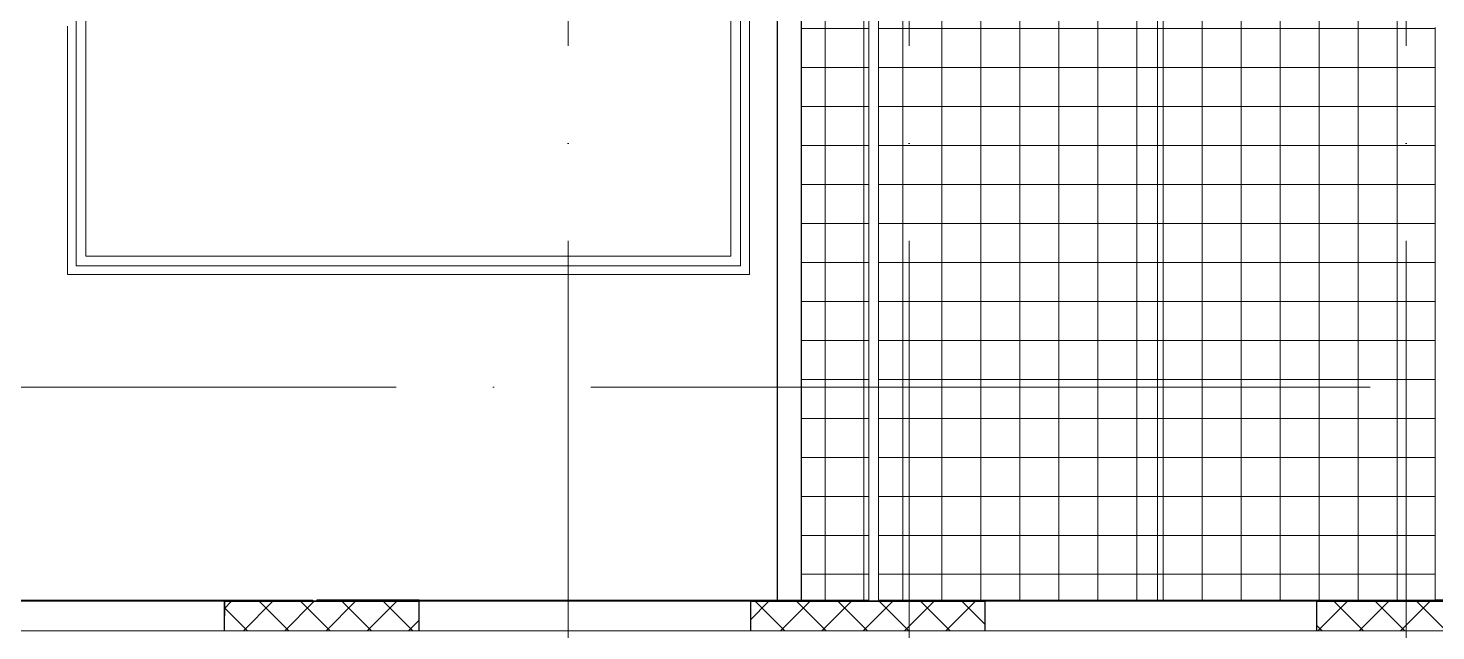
# Model space of a CAD drawing. Header units: millimetres. Extents: x -421858 to 614926, y -468665 to 141641.
# Drawn here: x 272124 to 279349, y -2413 to 677 of the extents above; entities that cross this region are included whole.
import ezdxf

# ---------------------------------------------------------------- set-up
doc = ezdxf.new("R2010")
doc.units = ezdxf.units.MM
doc.linetypes.add('ADSK_Линия сетки', pattern=[25, 20, -2.5, 0, -2.5])
for name, color, linetype, lineweight in [('Крыша', 7, 'Continuous', 9), ('Крыша штриховка', 7, 'Continuous', 9), ('Лестницы', 252, 'Continuous', 9), ('Ограждение', 252, 'Continuous', 9), ('Оси', 252, 'Continuous', 9), ('Стены внутренние', 7, 'Continuous', 18), ('Стены наружные', 7, 'Continuous', 18), ('Стены штриховка', 252, 'Continuous', 9)]:
    doc.layers.add(name, color=color, linetype=linetype, lineweight=lineweight)

# ---------------------------------------------------------------- blocks, each defined once
blk = doc.blocks.new('3 этаж')
at = {"layer": 'Крыша', "color": 251, "true_color": 0x636466}
for p, q in [((277920.8, -2256.4), (277920.8, 8484.6)), ((275968.8, 4603.2), (275968.8, -2256.4)), ((275970.8, -2256.4), (275970.8, 4603.2)), ((276091.8, -2256.4), (276091.8, 4603.2)), ((276093.8, -2256.4), (276093.8, 4603.2))]:
    blk.add_line(p, q, dxfattribs=at)
at = {"layer": 'Крыша штриховка', "color": 251, "linetype": 'Continuous', "true_color": 0x636466}
for p, q in [((276613.9, 12209.6), (276613.9, -2256.4)), ((276813.8, 12209.6), (276813.8, -2256.4)), ((277013.8, 12209.6), (277013.8, -2256.4)), ((277213.7, 12209.6), (277213.7, -2256.4)), ((277413.7, 8484.6), (277413.7, -2256.4)), ((277613.7, 8483.8), (277613.7, -2256.4)), ((277813.6, 8484.3), (277813.6, -2256.4)), ((276213.9, 4617.7), (276213.9, -2256.4)), ((276413.9, 4617.7), (276413.9, -2256.4)), ((277950.1, -2256.4), (277950.1, 1573.2)), ((278150, -2256.4), (278150, 1447.6)), ((278350, -2256.4), (278350, 1322.1)), ((278550, -2256.4), (278550, 1196.6)), ((278749.9, -2256.4), (278749.9, 1071)), ((278949.9, -2256.4), (278949.9, 945.5)), ((279149.8, -2256.4), (279149.8, 819.9)), ((276093.8, 676.3), (276437.9, 676.3)), ((276487.9, 676.3), (277920.8, 676.3)), ((279345.8, 676.3), (277920.8, 676.3)), ((276093.8, 476.3), (276437.9, 476.3)), ((276487.9, 476.3), (277920.8, 476.3)), ((279345.8, 476.3), (277920.8, 476.3)), ((276093.8, 276.3), (276437.9, 276.3)), ((276487.9, 276.3), (277920.8, 276.3)), ((279345.8, 276.3), (277920.8, 276.3)), ((276093.8, 76.3), (276437.9, 76.3)), ((276487.9, 76.3), (277920.8, 76.3)), ((279345.8, 76.3), (277920.8, 76.3)), ((276093.8, -123.7), (276437.9, -123.7)), ((276487.9, -123.7), (277920.8, -123.7)), ((279345.8, -123.7), (277920.8, -123.7)), ((276093.8, -323.7), (276437.9, -323.7)), ((276487.9, -323.7), (277920.8, -323.7)), ((279345.8, -323.7), (277920.8, -323.7)), ((276093.8, -523.7), (276437.9, -523.7)), ((276487.9, -523.7), (277920.8, -523.7)), ((279345.8, -523.7), (277920.8, -523.7)), ((276093.8, -723.7), (276437.9, -723.7)), ((276487.9, -723.7), (277920.8, -723.7)), ((279345.8, -723.7), (277920.8, -723.7)), ((276093.8, -923.7), (276437.9, -923.7)), ((276487.9, -923.7), (277920.8, -923.7)), ((279345.8, -923.7), (277920.8, -923.7)), ((276093.8, -1123.7), (276437.9, -1123.7)), ((276487.9, -1123.7), (277920.8, -1123.7)), ((279345.8, -1123.7), (277920.8, -1123.7)), ((276093.8, -1323.7), (276437.9, -1323.7)), ((276487.9, -1323.7), (277920.8, -1323.7)), ((279345.8, -1323.7), (277920.8, -1323.7)), ((276093.8, -1523.7), (276437.9, -1523.7)), ((276487.9, -1523.7), (277920.8, -1523.7)), ((279345.8, -1523.7), (277920.8, -1523.7)), ((276093.8, -1723.7), (276437.9, -1723.7)), ((276487.9, -1723.7), (277920.8, -1723.7)), ((279345.8, -1723.7), (277920.8, -1723.7)), ((276093.8, -1923.7), (276437.9, -1923.7)), ((276487.9, -1923.7), (277920.8, -1923.7)), ((279345.8, -1923.7), (277920.8, -1923.7)), ((276093.8, -2123.7), (276437.9, -2123.7)), ((276487.9, -2123.7), (277920.8, -2123.7)), ((279345.8, -2123.7), (277920.8, -2123.7))]:
    blk.add_line(p, q, dxfattribs=at)
at = {"layer": 'Лестницы', "color": 251, "true_color": 0x636466}
for p, q in [((275825.6, -586.5), (275825.6, 1020.8)), ((272325.6, 688.2), (272325.6, -586.5)), ((272325.6, -586.5), (275825.6, -586.5))]:
    blk.add_line(p, q, dxfattribs=at)
at = {"layer": 'Ограждение', "color": 251, "true_color": 0x636466}
for p, q in [((276487.9, -2261.4), (276487.9, 4667.2)), ((276437.9, 4617.2), (276437.9, -2261.4)), ((272370.6, -541.5), (272370.6, 985.6)), ((272420.6, -491.5), (272420.6, 985.6)), ((275730.6, 1003.5), (275730.6, -491.5)), ((275780.6, 1003.5), (275780.6, -541.5)), ((279345.8, 681.6), (279345.8, -2254.5)), ((275730.6, -491.5), (272420.6, -491.5)), ((275780.6, -541.5), (272370.6, -541.5)), ((279345.8, -2254.5), (279395.8, -2254.5))]:
    blk.add_line(p, q, dxfattribs=at)
at = {"layer": 'Оси', "color": 251, "linetype": 'ADSK_Линия сетки', "ltscale": 200, "true_color": 0x636466}
for p, q in [((274895.8, 34587.2), (274895.8, -31389.6)), ((276645.8, 34587.2), (276645.8, -31389.6)), ((279195.8, 34587.2), (279195.8, -31389.6)), ((314013.1, -1163.4), (237073.5, -1163.4))]:
    blk.add_line(p, q, dxfattribs=at)
at = {"layer": 'Стены внутренние', "color": 251, "true_color": 0x636466}
for p, q in [((271430.8, -2261.4), (273130.8, -2261.4)), ((274130.8, -2261.4), (275830.8, -2261.4)), ((277035.8, -2261.4), (278735.8, -2261.4)), ((268652.8, -2413.4), (287210.8, -2413.4))]:
    blk.add_line(p, q, dxfattribs=at)
at = {"layer": 'Стены внутренние', "color": 251, "lineweight": 30, "true_color": 0x636466}
for p, q in [((273605.8, -2261.4), (273130.8, -2261.4)), ((273130.8, -2261.4), (273130.8, -2413.4)), ((274130.8, -2413.4), (274130.8, -2261.4)), ((277035.8, -2261.4), (275830.8, -2261.4)), ((275830.8, -2261.4), (275830.8, -2413.4)), ((277035.8, -2413.4), (277035.8, -2261.4)), ((280000.8, -2261.4), (278735.8, -2261.4)), ((278735.8, -2261.4), (278735.8, -2413.4))]:
    blk.add_line(p, q, dxfattribs=at)
at = {"layer": 'Стены внутренние', "color": 251, "linetype": 'Continuous', "lineweight": 9, "true_color": 0x636466}
for p, q in [((273132.8, -2297), (273166.3, -2263.4)), ((273249.8, -2413.4), (273132.8, -2296.4)), ((273228.4, -2413.4), (273378.4, -2263.4)), ((273277.9, -2261.4), (273276.7, -2263.4)), ((273461.9, -2413.4), (273311.9, -2263.4)), ((273440.6, -2413.4), (273590.6, -2263.4)), ((273674.1, -2413.4), (273524.1, -2263.4)), ((273652.7, -2413.4), (273802.7, -2263.4)), ((273886.2, -2413.4), (273736.2, -2263.4)), ((273864.8, -2413.4), (274014.8, -2263.4)), ((274098.3, -2413.4), (273948.3, -2263.4)), ((275830.8, -2356.7), (275924, -2263.4)), ((276007.5, -2413.4), (275857.5, -2263.4)), ((275986.1, -2413.4), (276136.1, -2263.4)), ((276219.7, -2413.4), (276069.7, -2263.4)), ((276198.3, -2413.4), (276348.3, -2263.4)), ((276431.8, -2413.4), (276281.8, -2263.4)), ((276410.4, -2413.4), (276560.4, -2263.4)), ((276643.9, -2413.4), (276493.9, -2263.4)), ((276622.5, -2413.4), (276772.5, -2263.4)), ((276645.8, -2263.4), (276644.7, -2261.4)), ((276856.1, -2413.4), (276706.1, -2263.4)), ((276834.7, -2413.4), (276984.7, -2263.4)), ((277035.8, -2381), (276918.2, -2263.4)), ((276997.8, -2263.4), (276996.6, -2261.4)), ((278743.9, -2413.4), (278893.9, -2263.4)), ((278977.4, -2413.4), (278827.4, -2263.4)), ((278956, -2413.4), (279106, -2263.4)), ((279189.5, -2413.4), (279039.5, -2263.4)), ((279168.1, -2413.4), (279318.1, -2263.4)), ((279401.6, -2413.4), (279251.6, -2263.4)), ((274076.9, -2413.4), (274130.8, -2359.6)), ((278765.2, -2413.4), (278735.8, -2384))]:
    blk.add_line(p, q, dxfattribs=at)
at = {"layer": 'Стены наружные', "color": 251, "true_color": 0x636466}
for p, q in [((271430.8, -2256.4), (273585.8, -2256.4)), ((273585.8, -2261.4), (273585.8, -2256.4)), ((274130.8, -2256.4), (276437.9, -2256.4)), ((274170.8, -2256.4), (274170.8, -2261.4)), ((275870.8, -2261.4), (275870.8, -2256.4)), ((276487.9, -2256.4), (279347.9, -2256.4)), ((276496.6, -2261.4), (276496.6, -2256.4)), ((279347.9, -2261.4), (279347.9, -2256.4))]:
    blk.add_line(p, q, dxfattribs=at)
at = {"layer": 'Стены наружные', "color": 251, "lineweight": 30, "true_color": 0x636466}
for p, q in [((274130.8, -2256.4), (273605.8, -2256.4)), ((273605.8, -2256.4), (273605.8, -2261.4)), ((273605.8, -2261.4), (274130.8, -2261.4)), ((274130.8, -2261.4), (274130.8, -2256.4))]:
    blk.add_line(p, q, dxfattribs=at)
at = {"layer": 'Стены штриховка', "color": 251, "true_color": 0x636466}
for p, q in [((274128.8, -2263.4), (273132.8, -2263.4)), ((273132.8, -2263.4), (273132.8, -2337.4)), ((274128.8, -2337.4), (274128.8, -2263.4)), ((277033.8, -2263.4), (275832.8, -2263.4)), ((275832.8, -2263.4), (275832.8, -2337.4)), ((277033.8, -2337.4), (277033.8, -2263.4)), ((279998.8, -2263.4), (278737.8, -2263.4)), ((278737.8, -2263.4), (278737.8, -2337.4)), ((273130.8, -2337.4), (273132.8, -2337.4)), ((274128.8, -2337.4), (274130.8, -2337.4)), ((275830.8, -2337.4), (275832.8, -2337.4)), ((277033.8, -2337.4), (277035.8, -2337.4)), ((278735.8, -2337.4), (278737.8, -2337.4))]:
    blk.add_line(p, q, dxfattribs=at)

msp = doc.modelspace()

# ---------------------------------------------------------------- block references
msp.add_blockref('3 этаж', (0, 0))

doc.saveas('drawing.dxf')
